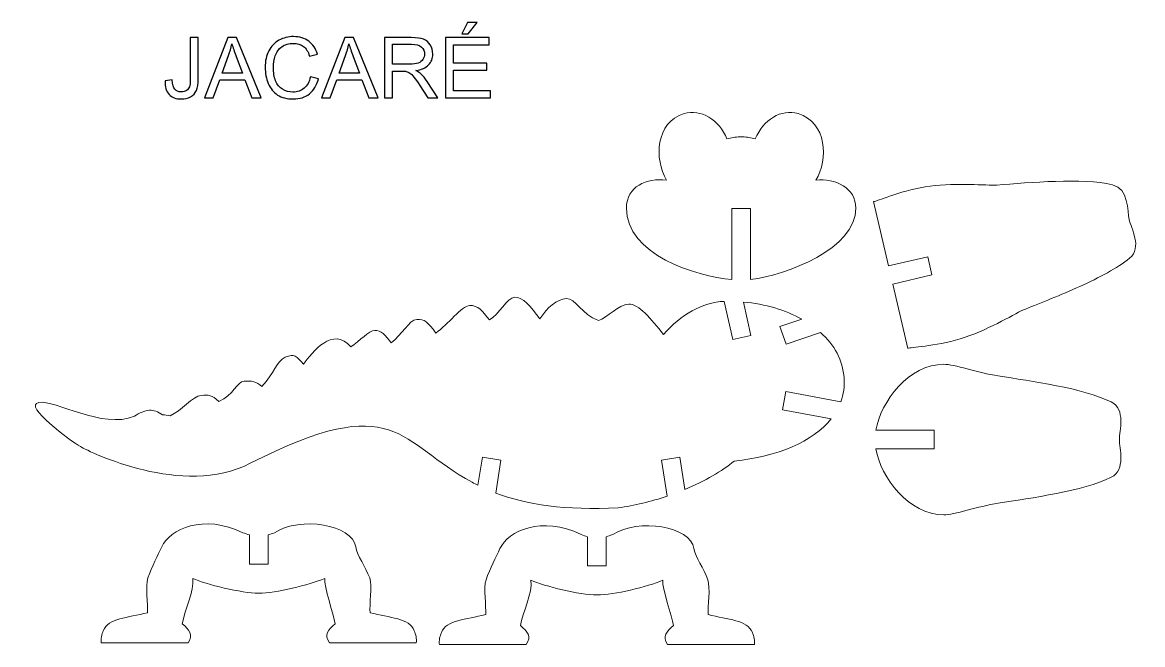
# Model space of a CAD drawing. Header units: centimetres. Extents: x -58 to 82, y -23 to 47.
# Drawn here: x -9.1 to 8.9, y 12.27 to 22.27 of the extents above; entities that cross this region are included whole.
import ezdxf

# ---------------------------------------------------------------- set-up
doc = ezdxf.new("R2010")
doc.units = ezdxf.units.CM
doc.header["$MEASUREMENT"] = 0
doc.layers.add('Camada 1', color=7, linetype='Continuous')

msp = doc.modelspace()

# ---------------------------------------------------------------- linework, layer by layer
at = {"layer": 'Camada 1', "color": 250}
for points, knots in [([(-2.04105, 22.0854), (-2.04105, 22.0854), (-1.95306, 22.2704), (-1.95306, 22.2704), (-1.95306, 22.2704), (-1.95306, 22.2704), (-1.79716, 22.2704), (-1.79716, 22.2704), (-1.79716, 22.2704), (-1.79716, 22.2704), (-1.94246, 22.0854), (-1.94246, 22.0854), (-1.94246, 22.0854), (-1.94246, 22.0854), (-2.04105, 22.0854), (-2.04105, 22.0854)], [0, 0, 0, 0, 0.25, 0.25, 0.25, 0.25, 0.5, 0.5, 0.5, 0.5, 0.75, 0.75, 0.75, 0.75, 1, 1, 1, 1]), ([(-6.81128, 21.33184), (-6.81128, 21.33184), (-6.69554, 21.34763), (-6.69554, 21.34763), (-6.69554, 21.34763), (-6.6926, 21.27363), (-6.67862, 21.22286), (-6.65402, 21.19556), (-6.65402, 21.19556), (-6.62921, 21.16826), (-6.59514, 21.15473), (-6.55159, 21.15473), (-6.55159, 21.15473), (-6.51933, 21.15473), (-6.49158, 21.16195), (-6.46834, 21.17684), (-6.46834, 21.17684), (-6.44488, 21.1915), (-6.42886, 21.21158), (-6.42006, 21.23685), (-6.42006, 21.23685), (-6.41126, 21.26235), (-6.40675, 21.30273), (-6.40675, 21.35823), (-6.40675, 21.35823), (-6.40675, 21.35823), (-6.40675, 22.02583), (-6.40675, 22.02583), (-6.40675, 22.02583), (-6.40675, 22.02583), (-6.2786, 22.02583), (-6.2786, 22.02583), (-6.2786, 22.02583), (-6.2786, 22.02583), (-6.2786, 21.36545), (-6.2786, 21.36545), (-6.2786, 21.36545), (-6.2786, 21.28446), (-6.2883, 21.22151), (-6.30793, 21.17706), (-6.30793, 21.17706), (-6.32756, 21.13262), (-6.35869, 21.09877), (-6.40111, 21.07531), (-6.40111, 21.07531), (-6.44375, 21.05207), (-6.49361, 21.04034), (-6.55092, 21.04034), (-6.55092, 21.04034), (-6.63597, 21.04034), (-6.70095, 21.06471), (-6.7463, 21.11367), (-6.7463, 21.11367), (-6.79142, 21.16262), (-6.81308, 21.23527), (-6.81128, 21.33184)], [0, 0, 0, 0, 0.07142857, 0.07142857, 0.07142857, 0.07142857, 0.14285714, 0.14285714, 0.14285714, 0.14285714, 0.21428571, 0.21428571, 0.21428571, 0.21428571, 0.28571429, 0.28571429, 0.28571429, 0.28571429, 0.35714286, 0.35714286, 0.35714286, 0.35714286, 0.42857143, 0.42857143, 0.42857143, 0.42857143, 0.5, 0.5, 0.5, 0.5, 0.57142857, 0.57142857, 0.57142857, 0.57142857, 0.64285714, 0.64285714, 0.64285714, 0.64285714, 0.71428571, 0.71428571, 0.71428571, 0.71428571, 0.78571429, 0.78571429, 0.78571429, 0.78571429, 0.85714286, 0.85714286, 0.85714286, 0.85714286, 0.92857143, 0.92857143, 0.92857143, 0.92857143, 1, 1, 1, 1]), ([(-6.17549, 21.05681), (-6.17549, 21.05681), (-5.80322, 22.02583), (-5.80322, 22.02583), (-5.80322, 22.02583), (-5.80322, 22.02583), (-5.66515, 22.02583), (-5.66515, 22.02583), (-5.66515, 22.02583), (-5.66515, 22.02583), (-5.26851, 21.05681), (-5.26851, 21.05681), (-5.26851, 21.05681), (-5.26851, 21.05681), (-5.41471, 21.05681), (-5.41471, 21.05681), (-5.41471, 21.05681), (-5.41471, 21.05681), (-5.52775, 21.35034), (-5.52775, 21.35034), (-5.52775, 21.35034), (-5.52775, 21.35034), (-5.93295, 21.35034), (-5.93295, 21.35034), (-5.93295, 21.35034), (-5.93295, 21.35034), (-6.03922, 21.05681), (-6.03922, 21.05681), (-6.03922, 21.05681), (-6.03922, 21.05681), (-6.17549, 21.05681), (-6.17549, 21.05681)], [0, 0, 0, 0, 0.125, 0.125, 0.125, 0.125, 0.25, 0.25, 0.25, 0.25, 0.375, 0.375, 0.375, 0.375, 0.5, 0.5, 0.5, 0.5, 0.625, 0.625, 0.625, 0.625, 0.75, 0.75, 0.75, 0.75, 0.875, 0.875, 0.875, 0.875, 1, 1, 1, 1]), ([(-4.47479, 21.39659), (-4.47479, 21.39659), (-4.34641, 21.3641), (-4.34641, 21.3641), (-4.34641, 21.3641), (-4.37326, 21.25896), (-4.42177, 21.17864), (-4.49149, 21.12314), (-4.49149, 21.12314), (-4.56143, 21.06787), (-4.64671, 21.04034), (-4.74779, 21.04034), (-4.74779, 21.04034), (-4.85225, 21.04034), (-4.93708, 21.06155), (-5.00251, 21.10396), (-5.00251, 21.10396), (-5.06794, 21.14661), (-5.1178, 21.2082), (-5.15187, 21.28874), (-5.15187, 21.28874), (-5.18593, 21.36951), (-5.20308, 21.45615), (-5.20308, 21.54865), (-5.20308, 21.54865), (-5.20308, 21.6495), (-5.1839, 21.7375), (-5.14532, 21.81263), (-5.14532, 21.81263), (-5.10674, 21.88776), (-5.05192, 21.94484), (-4.98062, 21.98387), (-4.98062, 21.98387), (-4.90955, 22.0229), (-4.83126, 22.0423), (-4.74576, 22.0423), (-4.74576, 22.0423), (-4.64874, 22.0423), (-4.56729, 22.01771), (-4.50119, 21.9683), (-4.50119, 21.9683), (-4.43508, 21.91889), (-4.38906, 21.84963), (-4.36311, 21.76006), (-4.36311, 21.76006), (-4.36311, 21.76006), (-4.48923, 21.73028), (-4.48923, 21.73028), (-4.48923, 21.73028), (-4.51179, 21.80089), (-4.54428, 21.85211), (-4.58715, 21.88437), (-4.58715, 21.88437), (-4.62979, 21.91664), (-4.68349, 21.93265), (-4.74846, 21.93265), (-4.74846, 21.93265), (-4.82292, 21.93265), (-4.88496, 21.91483), (-4.93505, 21.87918), (-4.93505, 21.87918), (-4.98513, 21.84331), (-5.02033, 21.79548), (-5.04041, 21.73524), (-5.04041, 21.73524), (-5.06072, 21.67523), (-5.07087, 21.61318), (-5.07087, 21.54933), (-5.07087, 21.54933), (-5.07087, 21.46676), (-5.05891, 21.39501), (-5.035, 21.33342), (-5.035, 21.33342), (-5.01086, 21.27205), (-4.97363, 21.22602), (-4.92286, 21.19556), (-4.92286, 21.19556), (-4.8721, 21.16511), (-4.81728, 21.14999), (-4.75816, 21.14999), (-4.75816, 21.14999), (-4.68642, 21.14999), (-4.62573, 21.17075), (-4.57587, 21.21203), (-4.57587, 21.21203), (-4.52601, 21.25355), (-4.49239, 21.31514), (-4.47479, 21.39659)], [0, 0, 0, 0, 0.04545455, 0.04545455, 0.04545455, 0.04545455, 0.09090909, 0.09090909, 0.09090909, 0.09090909, 0.13636364, 0.13636364, 0.13636364, 0.13636364, 0.18181818, 0.18181818, 0.18181818, 0.18181818, 0.22727273, 0.22727273, 0.22727273, 0.22727273, 0.27272727, 0.27272727, 0.27272727, 0.27272727, 0.31818182, 0.31818182, 0.31818182, 0.31818182, 0.36363636, 0.36363636, 0.36363636, 0.36363636, 0.40909091, 0.40909091, 0.40909091, 0.40909091, 0.45454545, 0.45454545, 0.45454545, 0.45454545, 0.5, 0.5, 0.5, 0.5, 0.54545455, 0.54545455, 0.54545455, 0.54545455, 0.59090909, 0.59090909, 0.59090909, 0.59090909, 0.63636364, 0.63636364, 0.63636364, 0.63636364, 0.68181818, 0.68181818, 0.68181818, 0.68181818, 0.72727273, 0.72727273, 0.72727273, 0.72727273, 0.77272727, 0.77272727, 0.77272727, 0.77272727, 0.81818182, 0.81818182, 0.81818182, 0.81818182, 0.86363636, 0.86363636, 0.86363636, 0.86363636, 0.90909091, 0.90909091, 0.90909091, 0.90909091, 0.95454545, 0.95454545, 0.95454545, 0.95454545, 1, 1, 1, 1]), ([(-4.29497, 21.05681), (-4.29497, 21.05681), (-3.9227, 22.02583), (-3.9227, 22.02583), (-3.9227, 22.02583), (-3.9227, 22.02583), (-3.78463, 22.02583), (-3.78463, 22.02583), (-3.78463, 22.02583), (-3.78463, 22.02583), (-3.38799, 21.05681), (-3.38799, 21.05681), (-3.38799, 21.05681), (-3.38799, 21.05681), (-3.53419, 21.05681), (-3.53419, 21.05681), (-3.53419, 21.05681), (-3.53419, 21.05681), (-3.64723, 21.35034), (-3.64723, 21.35034), (-3.64723, 21.35034), (-3.64723, 21.35034), (-4.05243, 21.35034), (-4.05243, 21.35034), (-4.05243, 21.35034), (-4.05243, 21.35034), (-4.1587, 21.05681), (-4.1587, 21.05681), (-4.1587, 21.05681), (-4.1587, 21.05681), (-4.29497, 21.05681), (-4.29497, 21.05681)], [0, 0, 0, 0, 0.125, 0.125, 0.125, 0.125, 0.25, 0.25, 0.25, 0.25, 0.375, 0.375, 0.375, 0.375, 0.5, 0.5, 0.5, 0.5, 0.625, 0.625, 0.625, 0.625, 0.75, 0.75, 0.75, 0.75, 0.875, 0.875, 0.875, 0.875, 1, 1, 1, 1]), ([(-3.28353, 21.05681), (-3.28353, 21.05681), (-3.28353, 22.02583), (-3.28353, 22.02583), (-3.28353, 22.02583), (-3.28353, 22.02583), (-2.85395, 22.02583), (-2.85395, 22.02583), (-2.85395, 22.02583), (-2.76754, 22.02583), (-2.70189, 22.01703), (-2.65699, 21.99966), (-2.65699, 21.99966), (-2.61209, 21.98229), (-2.57622, 21.95161), (-2.54915, 21.90761), (-2.54915, 21.90761), (-2.5223, 21.86339), (-2.50899, 21.81466), (-2.50899, 21.76141), (-2.50899, 21.76141), (-2.50899, 21.6926), (-2.5311, 21.63484), (-2.57577, 21.58769), (-2.57577, 21.58769), (-2.62022, 21.54053), (-2.68903, 21.51053), (-2.78198, 21.49766), (-2.78198, 21.49766), (-2.74791, 21.48142), (-2.72219, 21.4654), (-2.7046, 21.44938), (-2.7046, 21.44938), (-2.66714, 21.41509), (-2.63172, 21.372), (-2.59811, 21.32056), (-2.59811, 21.32056), (-2.59811, 21.32056), (-2.42957, 21.05681), (-2.42957, 21.05681), (-2.42957, 21.05681), (-2.42957, 21.05681), (-2.59089, 21.05681), (-2.59089, 21.05681), (-2.59089, 21.05681), (-2.59089, 21.05681), (-2.71904, 21.25851), (-2.71904, 21.25851), (-2.71904, 21.25851), (-2.75649, 21.31649), (-2.7874, 21.36117), (-2.81176, 21.39185), (-2.81176, 21.39185), (-2.83591, 21.42276), (-2.85756, 21.44442), (-2.87674, 21.4566), (-2.87674, 21.4566), (-2.89592, 21.46901), (-2.91532, 21.47759), (-2.93518, 21.48255), (-2.93518, 21.48255), (-2.94984, 21.48548), (-2.97353, 21.48706), (-3.0067, 21.48706), (-3.0067, 21.48706), (-3.0067, 21.48706), (-3.15538, 21.48706), (-3.15538, 21.48706), (-3.15538, 21.48706), (-3.15538, 21.48706), (-3.15538, 21.05681), (-3.15538, 21.05681), (-3.15538, 21.05681), (-3.15538, 21.05681), (-3.28353, 21.05681), (-3.28353, 21.05681)], [0, 0, 0, 0, 0.05263158, 0.05263158, 0.05263158, 0.05263158, 0.10526316, 0.10526316, 0.10526316, 0.10526316, 0.15789474, 0.15789474, 0.15789474, 0.15789474, 0.21052632, 0.21052632, 0.21052632, 0.21052632, 0.26315789, 0.26315789, 0.26315789, 0.26315789, 0.31578947, 0.31578947, 0.31578947, 0.31578947, 0.36842105, 0.36842105, 0.36842105, 0.36842105, 0.42105263, 0.42105263, 0.42105263, 0.42105263, 0.47368421, 0.47368421, 0.47368421, 0.47368421, 0.52631579, 0.52631579, 0.52631579, 0.52631579, 0.57894737, 0.57894737, 0.57894737, 0.57894737, 0.63157895, 0.63157895, 0.63157895, 0.63157895, 0.68421053, 0.68421053, 0.68421053, 0.68421053, 0.73684211, 0.73684211, 0.73684211, 0.73684211, 0.78947368, 0.78947368, 0.78947368, 0.78947368, 0.84210526, 0.84210526, 0.84210526, 0.84210526, 0.89473684, 0.89473684, 0.89473684, 0.89473684, 0.94736842, 0.94736842, 0.94736842, 0.94736842, 1, 1, 1, 1]), ([(-2.30525, 21.05681), (-2.30525, 21.05681), (-2.30525, 22.02583), (-2.30525, 22.02583), (-2.30525, 22.02583), (-2.30525, 22.02583), (-1.60471, 22.02583), (-1.60471, 22.02583), (-1.60471, 22.02583), (-1.60471, 22.02583), (-1.60471, 21.91145), (-1.60471, 21.91145), (-1.60471, 21.91145), (-1.60471, 21.91145), (-2.1771, 21.91145), (-2.1771, 21.91145), (-2.1771, 21.91145), (-2.1771, 21.91145), (-2.1771, 21.61476), (-2.1771, 21.61476), (-2.1771, 21.61476), (-2.1771, 21.61476), (-1.64104, 21.61476), (-1.64104, 21.61476), (-1.64104, 21.61476), (-1.64104, 21.61476), (-1.64104, 21.50105), (-1.64104, 21.50105), (-1.64104, 21.50105), (-1.64104, 21.50105), (-2.1771, 21.50105), (-2.1771, 21.50105), (-2.1771, 21.50105), (-2.1771, 21.50105), (-2.1771, 21.1712), (-2.1771, 21.1712), (-2.1771, 21.1712), (-2.1771, 21.1712), (-1.58215, 21.1712), (-1.58215, 21.1712), (-1.58215, 21.1712), (-1.58215, 21.1712), (-1.58215, 21.05681), (-1.58215, 21.05681), (-1.58215, 21.05681), (-1.58215, 21.05681), (-2.30525, 21.05681), (-2.30525, 21.05681)], [0, 0, 0, 0, 0.08333333, 0.08333333, 0.08333333, 0.08333333, 0.16666667, 0.16666667, 0.16666667, 0.16666667, 0.25, 0.25, 0.25, 0.25, 0.33333333, 0.33333333, 0.33333333, 0.33333333, 0.41666667, 0.41666667, 0.41666667, 0.41666667, 0.5, 0.5, 0.5, 0.5, 0.58333333, 0.58333333, 0.58333333, 0.58333333, 0.66666667, 0.66666667, 0.66666667, 0.66666667, 0.75, 0.75, 0.75, 0.75, 0.83333333, 0.83333333, 0.83333333, 0.83333333, 0.91666667, 0.91666667, 0.91666667, 0.91666667, 1, 1, 1, 1]), ([(-5.89595, 21.4548), (-5.89595, 21.4548), (-5.56723, 21.4548), (-5.56723, 21.4548), (-5.56723, 21.4548), (-5.56723, 21.4548), (-5.66853, 21.72306), (-5.66853, 21.72306), (-5.66853, 21.72306), (-5.69921, 21.8045), (-5.72223, 21.87151), (-5.73712, 21.92408), (-5.73712, 21.92408), (-5.74953, 21.86181), (-5.7669, 21.80022), (-5.78946, 21.73885), (-5.78946, 21.73885), (-5.78946, 21.73885), (-5.89595, 21.4548), (-5.89595, 21.4548)], [0, 0, 0, 0, 0.2, 0.2, 0.2, 0.2, 0.4, 0.4, 0.4, 0.4, 0.6, 0.6, 0.6, 0.6, 0.8, 0.8, 0.8, 0.8, 1, 1, 1, 1]), ([(-4.01543, 21.4548), (-4.01543, 21.4548), (-3.68671, 21.4548), (-3.68671, 21.4548), (-3.68671, 21.4548), (-3.68671, 21.4548), (-3.78801, 21.72306), (-3.78801, 21.72306), (-3.78801, 21.72306), (-3.81869, 21.8045), (-3.84171, 21.87151), (-3.8566, 21.92408), (-3.8566, 21.92408), (-3.86901, 21.86181), (-3.88638, 21.80022), (-3.90894, 21.73885), (-3.90894, 21.73885), (-3.90894, 21.73885), (-4.01543, 21.4548), (-4.01543, 21.4548)], [0, 0, 0, 0, 0.2, 0.2, 0.2, 0.2, 0.4, 0.4, 0.4, 0.4, 0.6, 0.6, 0.6, 0.6, 0.8, 0.8, 0.8, 0.8, 1, 1, 1, 1]), ([(-3.15538, 21.59806), (-3.15538, 21.59806), (-2.87968, 21.59806), (-2.87968, 21.59806), (-2.87968, 21.59806), (-2.82124, 21.59806), (-2.77521, 21.60416), (-2.74227, 21.61634), (-2.74227, 21.61634), (-2.70911, 21.62852), (-2.68407, 21.64793), (-2.66692, 21.67455), (-2.66692, 21.67455), (-2.64977, 21.70117), (-2.6412, 21.73005), (-2.6412, 21.76141), (-2.6412, 21.76141), (-2.6412, 21.80721), (-2.65767, 21.84489), (-2.69106, 21.87444), (-2.69106, 21.87444), (-2.72423, 21.904), (-2.77679, 21.91867), (-2.84877, 21.91867), (-2.84877, 21.91867), (-2.84877, 21.91867), (-3.15538, 21.91867), (-3.15538, 21.91867), (-3.15538, 21.91867), (-3.15538, 21.91867), (-3.15538, 21.59806), (-3.15538, 21.59806)], [0, 0, 0, 0, 0.125, 0.125, 0.125, 0.125, 0.25, 0.25, 0.25, 0.25, 0.375, 0.375, 0.375, 0.375, 0.5, 0.5, 0.5, 0.5, 0.625, 0.625, 0.625, 0.625, 0.75, 0.75, 0.75, 0.75, 0.875, 0.875, 0.875, 0.875, 1, 1, 1, 1])]:
    msp.add_open_spline(points, degree=3, knots=knots, dxfattribs=at)
at = {"layer": 'Camada 1', "color": 250, "lineweight": 20}
for points, knots in [([(1.53068, 20.80583), (1.79865, 20.88661), (2.09442, 20.70705), (2.21886, 20.39963), (2.21886, 20.39963), (2.28467, 20.41982), (2.35478, 20.43073), (2.42754, 20.43073), (2.42754, 20.43073), (2.4339, 20.43073), (2.44022, 20.43065), (2.44654, 20.43049), (2.44654, 20.43049), (2.45285, 20.43065), (2.45919, 20.43073), (2.46555, 20.43073), (2.46555, 20.43073), (2.53831, 20.43073), (2.60842, 20.41982), (2.67423, 20.39963), (2.67423, 20.39963), (2.79867, 20.70705), (3.09444, 20.88658), (3.36241, 20.80583), (3.36241, 20.80583), (3.8226, 20.66712), (3.85546, 20.06945), (3.64506, 19.73449), (3.64506, 19.73449), (3.95744, 19.77762), (4.29102, 19.60675), (4.29031, 19.28824), (4.29031, 19.28824), (4.28886, 18.63285), (3.18537, 18.2123), (2.59654, 18.14142), (2.59654, 18.14142), (2.59654, 18.14142), (2.59654, 19.28059), (2.59654, 19.28059), (2.59654, 19.28059), (2.59654, 19.28059), (2.29654, 19.28059), (2.29654, 19.28059), (2.29654, 19.28059), (2.29654, 19.28059), (2.29654, 18.13782), (2.29654, 18.13782), (2.29654, 18.13782), (1.71937, 18.19063), (0.59985, 18.54272), (0.60278, 19.28824), (0.60278, 19.28824), (0.60414, 19.63356), (0.92669, 19.77762), (1.24803, 19.73449), (1.24803, 19.73449), (1.0466, 20.07842), (1.07048, 20.66714), (1.53068, 20.80583)], [0, 0, 0, 0, 0.06666667, 0.06666667, 0.06666667, 0.06666667, 0.13333333, 0.13333333, 0.13333333, 0.13333333, 0.2, 0.2, 0.2, 0.2, 0.26666667, 0.26666667, 0.26666667, 0.26666667, 0.33333333, 0.33333333, 0.33333333, 0.33333333, 0.4, 0.4, 0.4, 0.4, 0.46666667, 0.46666667, 0.46666667, 0.46666667, 0.53333333, 0.53333333, 0.53333333, 0.53333333, 0.6, 0.6, 0.6, 0.6, 0.66666667, 0.66666667, 0.66666667, 0.66666667, 0.73333333, 0.73333333, 0.73333333, 0.73333333, 0.8, 0.8, 0.8, 0.8, 0.86666667, 0.86666667, 0.86666667, 0.86666667, 0.93333333, 0.93333333, 0.93333333, 0.93333333, 1, 1, 1, 1]), ([(4.59081, 19.39582), (4.66511, 19.41305), (5.0507, 19.58006), (5.48263, 19.63849), (5.48263, 19.63849), (5.91455, 19.69691), (6.39286, 19.64671), (6.55312, 19.6582), (6.55312, 19.6582), (7.08508, 19.69633), (7.92627, 19.77602), (8.41599, 19.66221), (8.41599, 19.66221), (8.67776, 19.60129), (8.65065, 19.23539), (8.68157, 19.10224), (8.68157, 19.10224), (8.71249, 18.96904), (8.89789, 18.65248), (8.68965, 18.48255), (8.68965, 18.48255), (8.49489, 18.32366), (8.19989, 18.16952), (7.89179, 18.03009), (7.89179, 18.03009), (7.58368, 17.89067), (7.26246, 17.76596), (7.01526, 17.66596), (7.01526, 17.66596), (6.86629, 17.60571), (6.45895, 17.35006), (6.04543, 17.21235), (6.04543, 17.21235), (5.63192, 17.07463), (5.2122, 17.0548), (5.13789, 17.03756), (5.13789, 17.03756), (5.13535, 17.03697), (5.13279, 17.03643), (5.13023, 17.03589), (5.13023, 17.03589), (5.12768, 17.03536), (5.1251, 17.03482), (5.12255, 17.03428), (5.12255, 17.03428), (5.12255, 17.03428), (4.88297, 18.06698), (4.88297, 18.06698), (4.88297, 18.06698), (4.88297, 18.06698), (5.51345, 18.21325), (5.51345, 18.21325), (5.51345, 18.21325), (5.51345, 18.21325), (5.44565, 18.50549), (5.44565, 18.50549), (5.44565, 18.50549), (5.44565, 18.50549), (4.81517, 18.35922), (4.81517, 18.35922), (4.81517, 18.35922), (4.81517, 18.35922), (4.57557, 19.39202), (4.57557, 19.39202), (4.57557, 19.39202), (4.5781, 19.39266), (4.58064, 19.39332), (4.58318, 19.39396), (4.58318, 19.39396), (4.58571, 19.3946), (4.58826, 19.39522), (4.59081, 19.39582)], [0, 0, 0, 0, 0.05555556, 0.05555556, 0.05555556, 0.05555556, 0.11111111, 0.11111111, 0.11111111, 0.11111111, 0.16666667, 0.16666667, 0.16666667, 0.16666667, 0.22222222, 0.22222222, 0.22222222, 0.22222222, 0.27777778, 0.27777778, 0.27777778, 0.27777778, 0.33333333, 0.33333333, 0.33333333, 0.33333333, 0.38888889, 0.38888889, 0.38888889, 0.38888889, 0.44444444, 0.44444444, 0.44444444, 0.44444444, 0.5, 0.5, 0.5, 0.5, 0.55555556, 0.55555556, 0.55555556, 0.55555556, 0.61111111, 0.61111111, 0.61111111, 0.61111111, 0.66666667, 0.66666667, 0.66666667, 0.66666667, 0.72222222, 0.72222222, 0.72222222, 0.72222222, 0.77777778, 0.77777778, 0.77777778, 0.77777778, 0.83333333, 0.83333333, 0.83333333, 0.83333333, 0.88888889, 0.88888889, 0.88888889, 0.88888889, 0.94444444, 0.94444444, 0.94444444, 0.94444444, 1, 1, 1, 1]), ([(1.19922, 17.25718), (1.47665, 17.57575), (1.82259, 17.77248), (2.17409, 17.78932), (2.17409, 17.78932), (2.17409, 17.78932), (2.31148, 17.17453), (2.31148, 17.17453), (2.31148, 17.17453), (2.31148, 17.17453), (2.60424, 17.23998), (2.60424, 17.23998), (2.60424, 17.23998), (2.60424, 17.23998), (2.48395, 17.77827), (2.48395, 17.77827), (2.48395, 17.77827), (2.83667, 17.74583), (3.15787, 17.64934), (3.41964, 17.50359), (3.41964, 17.50359), (3.41964, 17.50359), (3.07062, 17.38359), (3.07062, 17.38359), (3.07062, 17.38359), (3.07062, 17.38359), (3.16817, 17.09991), (3.16817, 17.09991), (3.16817, 17.09991), (3.16817, 17.09991), (3.72128, 17.29008), (3.72128, 17.29008), (3.72128, 17.29008), (3.94295, 17.09022), (4.08145, 16.84031), (4.10139, 16.55861), (4.10139, 16.55861), (4.11094, 16.42367), (4.09214, 16.29619), (4.04839, 16.17737), (4.04839, 16.17737), (4.04839, 16.17737), (3.16719, 16.34179), (3.16719, 16.34179), (3.16719, 16.34179), (3.16719, 16.34179), (3.11217, 16.04688), (3.11217, 16.04688), (3.11217, 16.04688), (3.11217, 16.04688), (3.89075, 15.90161), (3.89075, 15.90161), (3.89075, 15.90161), (3.59916, 15.53648), (3.03134, 15.29195), (2.33222, 15.22279), (2.33222, 15.22279), (2.14511, 15.06352), (1.86344, 14.90242), (1.54242, 14.76868), (1.54242, 14.76868), (1.54242, 14.76868), (1.46148, 15.28516), (1.46148, 15.28516), (1.46148, 15.28516), (1.46148, 15.28516), (1.1651, 15.23872), (1.1651, 15.23872), (1.1651, 15.23872), (1.1651, 15.23872), (1.25573, 14.66034), (1.25573, 14.66034), (1.25573, 14.66034), (0.99985, 14.57319), (0.73066, 14.50638), (0.47177, 14.47253), (0.47177, 14.47253), (-0.37749, 14.42618), (-1.00657, 14.52474), (-1.49811, 14.70994), (-1.49811, 14.70994), (-1.49811, 14.70994), (-1.41525, 15.23872), (-1.41525, 15.23872), (-1.41525, 15.23872), (-1.41525, 15.23872), (-1.71163, 15.28516), (-1.71163, 15.28516), (-1.71163, 15.28516), (-1.71163, 15.28516), (-1.78239, 14.83359), (-1.78239, 14.83359), (-1.78239, 14.83359), (-1.81385, 14.84922), (-1.84474, 14.86521), (-1.87499, 14.88159), (-1.87499, 14.88159), (-3.05922, 15.52308), (-3.08565, 16.38473), (-5.44258, 15.18683), (-5.44258, 15.18683), (-6.53287, 14.6327), (-8.0124, 15.36628), (-8.1718, 15.45603), (-8.1718, 15.45603), (-8.33119, 15.54578), (-9.10379, 16.11938), (-8.84169, 16.16469), (-8.84169, 16.16469), (-8.57958, 16.21), (-7.81803, 15.73062), (-7.30446, 15.94319), (-7.30446, 15.94319), (-7.30446, 15.94319), (-7.30431, 15.94325), (-7.30431, 15.94325), (-7.30431, 15.94325), (-7.22404, 15.99735), (-7.13514, 16.03334), (-7.06295, 16.03845), (-7.06295, 16.03845), (-6.99258, 16.04343), (-6.92351, 16.01443), (-6.85274, 15.96808), (-6.85274, 15.96808), (-6.81219, 15.96302), (-6.77018, 15.95661), (-6.72727, 15.94918), (-6.72727, 15.94918), (-6.56137, 16.02796), (-6.35711, 16.26936), (-6.23274, 16.27816), (-6.23274, 16.27816), (-6.10837, 16.28696), (-6.062, 16.28868), (-5.94782, 16.18094), (-5.94782, 16.18094), (-5.71198, 16.27531), (-5.65757, 16.49904), (-5.53992, 16.50737), (-5.53992, 16.50737), (-5.42228, 16.5157), (-5.33921, 16.50182), (-5.25516, 16.42285), (-5.25516, 16.42285), (-5.04857, 16.63422), (-5.03176, 16.82526), (-4.88092, 16.88983), (-4.88092, 16.88983), (-4.73009, 16.9544), (-4.69737, 16.90643), (-4.5886, 16.77804), (-4.5886, 16.77804), (-4.44566, 16.9729), (-4.11354, 17.39998), (-3.82503, 17.05768), (-3.82503, 17.05768), (-3.67686, 17.15903), (-3.53872, 17.3164), (-3.44153, 17.32328), (-3.44153, 17.32328), (-3.34433, 17.33016), (-3.26952, 17.24183), (-3.17774, 17.12342), (-3.17774, 17.12342), (-3.00476, 17.24796), (-2.89281, 17.48945), (-2.76601, 17.49843), (-2.76601, 17.49843), (-2.6392, 17.5074), (-2.59166, 17.458), (-2.45878, 17.27976), (-2.45878, 17.27976), (-2.2631, 17.42022), (-2.04834, 17.71206), (-1.91536, 17.72148), (-1.91536, 17.72148), (-1.78239, 17.73089), (-1.70868, 17.62961), (-1.59908, 17.49149), (-1.59908, 17.49149), (-1.44079, 17.57314), (-1.32209, 17.84571), (-1.19322, 17.85483), (-1.19322, 17.85483), (-1.0629, 17.86406), (-0.93187, 17.70326), (-0.78886, 17.50866), (-0.78886, 17.50866), (-0.67058, 17.6915), (-0.51653, 17.82206), (-0.3631, 17.83292), (-0.3631, 17.83292), (-0.20966, 17.84378), (-0.12053, 17.57459), (0.15546, 17.47999), (0.15546, 17.47999), (0.29246, 17.53016), (0.47776, 17.73193), (0.63976, 17.7434), (0.63976, 17.7434), (0.80175, 17.75487), (0.99634, 17.50747), (1.19922, 17.25718)], [0, 0, 0, 0, 0.01960784, 0.01960784, 0.01960784, 0.01960784, 0.03921569, 0.03921569, 0.03921569, 0.03921569, 0.05882353, 0.05882353, 0.05882353, 0.05882353, 0.07843137, 0.07843137, 0.07843137, 0.07843137, 0.09803922, 0.09803922, 0.09803922, 0.09803922, 0.11764706, 0.11764706, 0.11764706, 0.11764706, 0.1372549, 0.1372549, 0.1372549, 0.1372549, 0.15686275, 0.15686275, 0.15686275, 0.15686275, 0.17647059, 0.17647059, 0.17647059, 0.17647059, 0.19607843, 0.19607843, 0.19607843, 0.19607843, 0.21568627, 0.21568627, 0.21568627, 0.21568627, 0.23529412, 0.23529412, 0.23529412, 0.23529412, 0.25490196, 0.25490196, 0.25490196, 0.25490196, 0.2745098, 0.2745098, 0.2745098, 0.2745098, 0.29411765, 0.29411765, 0.29411765, 0.29411765, 0.31372549, 0.31372549, 0.31372549, 0.31372549, 0.33333333, 0.33333333, 0.33333333, 0.33333333, 0.35294118, 0.35294118, 0.35294118, 0.35294118, 0.37254902, 0.37254902, 0.37254902, 0.37254902, 0.39215686, 0.39215686, 0.39215686, 0.39215686, 0.41176471, 0.41176471, 0.41176471, 0.41176471, 0.43137255, 0.43137255, 0.43137255, 0.43137255, 0.45098039, 0.45098039, 0.45098039, 0.45098039, 0.47058824, 0.47058824, 0.47058824, 0.47058824, 0.49019608, 0.49019608, 0.49019608, 0.49019608, 0.50980392, 0.50980392, 0.50980392, 0.50980392, 0.52941176, 0.52941176, 0.52941176, 0.52941176, 0.54901961, 0.54901961, 0.54901961, 0.54901961, 0.56862745, 0.56862745, 0.56862745, 0.56862745, 0.58823529, 0.58823529, 0.58823529, 0.58823529, 0.60784314, 0.60784314, 0.60784314, 0.60784314, 0.62745098, 0.62745098, 0.62745098, 0.62745098, 0.64705882, 0.64705882, 0.64705882, 0.64705882, 0.66666667, 0.66666667, 0.66666667, 0.66666667, 0.68627451, 0.68627451, 0.68627451, 0.68627451, 0.70588235, 0.70588235, 0.70588235, 0.70588235, 0.7254902, 0.7254902, 0.7254902, 0.7254902, 0.74509804, 0.74509804, 0.74509804, 0.74509804, 0.76470588, 0.76470588, 0.76470588, 0.76470588, 0.78431373, 0.78431373, 0.78431373, 0.78431373, 0.80392157, 0.80392157, 0.80392157, 0.80392157, 0.82352941, 0.82352941, 0.82352941, 0.82352941, 0.84313725, 0.84313725, 0.84313725, 0.84313725, 0.8627451, 0.8627451, 0.8627451, 0.8627451, 0.88235294, 0.88235294, 0.88235294, 0.88235294, 0.90196078, 0.90196078, 0.90196078, 0.90196078, 0.92156863, 0.92156863, 0.92156863, 0.92156863, 0.94117647, 0.94117647, 0.94117647, 0.94117647, 0.96078431, 0.96078431, 0.96078431, 0.96078431, 0.98039216, 0.98039216, 0.98039216, 0.98039216, 1, 1, 1, 1]), ([(5.70552, 16.77878), (5.85809, 16.77878), (6.25887, 16.64103), (6.57637, 16.59094), (6.57637, 16.59094), (7.1032, 16.50783), (7.94063, 16.39544), (8.39193, 16.17384), (8.39193, 16.17384), (8.63318, 16.05537), (8.52411, 15.70507), (8.52411, 15.56836), (8.52411, 15.56836), (8.52411, 15.43164), (8.63318, 15.08136), (8.39193, 14.96289), (8.39193, 14.96289), (7.94064, 14.74129), (7.10318, 14.62891), (6.57637, 14.54579), (6.57637, 14.54579), (6.25885, 14.49569), (5.85809, 14.35794), (5.70552, 14.35794), (5.70552, 14.35794), (5.13694, 14.35794), (4.69029, 14.9629), (4.61291, 15.41836), (4.61291, 15.41836), (4.61291, 15.41836), (5.54642, 15.41836), (5.54642, 15.41836), (5.54642, 15.41836), (5.54642, 15.41836), (5.54642, 15.71836), (5.54642, 15.71836), (5.54642, 15.71836), (5.54642, 15.71836), (4.61291, 15.71836), (4.61291, 15.71836), (4.61291, 15.71836), (4.69015, 16.17385), (5.13703, 16.77878), (5.70552, 16.77878)], [0, 0, 0, 0, 0.09090909, 0.09090909, 0.09090909, 0.09090909, 0.18181818, 0.18181818, 0.18181818, 0.18181818, 0.27272727, 0.27272727, 0.27272727, 0.27272727, 0.36363636, 0.36363636, 0.36363636, 0.36363636, 0.45454545, 0.45454545, 0.45454545, 0.45454545, 0.54545455, 0.54545455, 0.54545455, 0.54545455, 0.63636364, 0.63636364, 0.63636364, 0.63636364, 0.72727273, 0.72727273, 0.72727273, 0.72727273, 0.81818182, 0.81818182, 0.81818182, 0.81818182, 0.90909091, 0.90909091, 0.90909091, 0.90909091, 1, 1, 1, 1]), ([(-5.56161, 14.07197), (-6.18959, 14.38243), (-6.73903, 14.12844), (-6.86498, 13.84531), (-6.86498, 13.84531), (-6.9227, 13.71556), (-7.02434, 13.52857), (-7.08856, 13.34486), (-7.08856, 13.34486), (-7.13293, 13.21791), (-7.08276, 12.91504), (-7.094, 12.78606), (-7.094, 12.78606), (-7.41244, 12.70497), (-7.72572, 12.70061), (-7.8044, 12.49722), (-7.8044, 12.49722), (-7.82773, 12.43691), (-7.84939, 12.36833), (-7.8367, 12.30377), (-7.8367, 12.30377), (-7.8367, 12.30377), (-6.44127, 12.30377), (-6.44127, 12.30377), (-6.44127, 12.30377), (-6.3507, 12.43972), (-6.42632, 12.50876), (-6.53384, 12.6105), (-6.53384, 12.6105), (-6.50422, 12.80864), (-6.33747, 13.14016), (-6.36558, 13.33642), (-6.36558, 13.33642), (-6.15149, 13.24156), (-5.58412, 13.10057), (-5.30587, 13.10057), (-5.30587, 13.10057), (-5.02762, 13.10057), (-4.49665, 13.23428), (-4.24616, 13.33642), (-4.24616, 13.33642), (-4.26339, 13.21619), (-4.09921, 12.75298), (-4.0779, 12.6105), (-4.0779, 12.6105), (-4.18542, 12.50876), (-4.26104, 12.43972), (-4.17047, 12.30377), (-4.17047, 12.30377), (-4.17047, 12.30377), (-2.77504, 12.30377), (-2.77504, 12.30377), (-2.77504, 12.30377), (-2.76235, 12.36833), (-2.78401, 12.43691), (-2.80734, 12.49722), (-2.80734, 12.49722), (-2.88602, 12.70061), (-3.1993, 12.70497), (-3.51774, 12.78606), (-3.51774, 12.78606), (-3.52898, 12.91504), (-3.47861, 13.21767), (-3.52318, 13.34486), (-3.52318, 13.34486), (-3.58764, 13.52877), (-3.72624, 13.70479), (-3.74676, 13.84531), (-3.74676, 13.84531), (-3.79948, 14.20627), (-4.64083, 14.34135), (-5.05013, 14.07197), (-5.05013, 14.07197), (-5.09529, 14.05532), (-5.12114, 14.0471), (-5.15587, 14.03668), (-5.15587, 14.03668), (-5.15587, 14.03668), (-5.15587, 13.56929), (-5.15587, 13.56929), (-5.15587, 13.56929), (-5.15587, 13.56929), (-5.45587, 13.56929), (-5.45587, 13.56929), (-5.45587, 13.56929), (-5.45587, 13.56929), (-5.45587, 14.03666), (-5.45587, 14.03666), (-5.45587, 14.03666), (-5.49061, 14.04708), (-5.52586, 14.05879), (-5.56161, 14.07197)], [0, 0, 0, 0, 0.04347826, 0.04347826, 0.04347826, 0.04347826, 0.08695652, 0.08695652, 0.08695652, 0.08695652, 0.13043478, 0.13043478, 0.13043478, 0.13043478, 0.17391304, 0.17391304, 0.17391304, 0.17391304, 0.2173913, 0.2173913, 0.2173913, 0.2173913, 0.26086957, 0.26086957, 0.26086957, 0.26086957, 0.30434783, 0.30434783, 0.30434783, 0.30434783, 0.34782609, 0.34782609, 0.34782609, 0.34782609, 0.39130435, 0.39130435, 0.39130435, 0.39130435, 0.43478261, 0.43478261, 0.43478261, 0.43478261, 0.47826087, 0.47826087, 0.47826087, 0.47826087, 0.52173913, 0.52173913, 0.52173913, 0.52173913, 0.56521739, 0.56521739, 0.56521739, 0.56521739, 0.60869565, 0.60869565, 0.60869565, 0.60869565, 0.65217391, 0.65217391, 0.65217391, 0.65217391, 0.69565217, 0.69565217, 0.69565217, 0.69565217, 0.73913043, 0.73913043, 0.73913043, 0.73913043, 0.7826087, 0.7826087, 0.7826087, 0.7826087, 0.82608696, 0.82608696, 0.82608696, 0.82608696, 0.86956522, 0.86956522, 0.86956522, 0.86956522, 0.91304348, 0.91304348, 0.91304348, 0.91304348, 0.95652174, 0.95652174, 0.95652174, 0.95652174, 1, 1, 1, 1]), ([(-0.1266, 14.04308), (-0.75458, 14.35354), (-1.30402, 14.09955), (-1.42997, 13.81642), (-1.42997, 13.81642), (-1.48769, 13.68667), (-1.58933, 13.49968), (-1.65355, 13.31597), (-1.65355, 13.31597), (-1.69792, 13.18902), (-1.64775, 12.88615), (-1.65899, 12.75717), (-1.65899, 12.75717), (-1.97743, 12.67608), (-2.29071, 12.67172), (-2.36939, 12.46833), (-2.36939, 12.46833), (-2.39272, 12.40802), (-2.41438, 12.33944), (-2.40169, 12.27488), (-2.40169, 12.27488), (-2.40169, 12.27488), (-1.00626, 12.27488), (-1.00626, 12.27488), (-1.00626, 12.27488), (-0.91569, 12.41083), (-0.99131, 12.47987), (-1.09883, 12.58161), (-1.09883, 12.58161), (-1.06921, 12.77975), (-0.90246, 13.11127), (-0.93057, 13.30753), (-0.93057, 13.30753), (-0.71648, 13.21267), (-0.14911, 13.07168), (0.12914, 13.07168), (0.12914, 13.07168), (0.40739, 13.07168), (0.93836, 13.20539), (1.18885, 13.30753), (1.18885, 13.30753), (1.17162, 13.1873), (1.3358, 12.72409), (1.35711, 12.58161), (1.35711, 12.58161), (1.24959, 12.47987), (1.17397, 12.41083), (1.26454, 12.27488), (1.26454, 12.27488), (1.26454, 12.27488), (2.65997, 12.27488), (2.65997, 12.27488), (2.65997, 12.27488), (2.67266, 12.33944), (2.651, 12.40802), (2.62767, 12.46833), (2.62767, 12.46833), (2.54899, 12.67172), (2.23571, 12.67608), (1.91727, 12.75717), (1.91727, 12.75717), (1.90603, 12.88615), (1.9564, 13.18878), (1.91183, 13.31597), (1.91183, 13.31597), (1.84737, 13.49988), (1.70877, 13.6759), (1.68825, 13.81642), (1.68825, 13.81642), (1.63553, 14.17738), (0.79418, 14.31246), (0.38488, 14.04308), (0.38488, 14.04308), (0.33972, 14.02643), (0.31387, 14.01821), (0.27914, 14.00779), (0.27914, 14.00779), (0.27914, 14.00779), (0.27914, 13.5404), (0.27914, 13.5404), (0.27914, 13.5404), (0.27914, 13.5404), (-0.02086, 13.5404), (-0.02086, 13.5404), (-0.02086, 13.5404), (-0.02086, 13.5404), (-0.02086, 14.00777), (-0.02086, 14.00777), (-0.02086, 14.00777), (-0.0556, 14.01819), (-0.09085, 14.0299), (-0.1266, 14.04308)], [0, 0, 0, 0, 0.04347826, 0.04347826, 0.04347826, 0.04347826, 0.08695652, 0.08695652, 0.08695652, 0.08695652, 0.13043478, 0.13043478, 0.13043478, 0.13043478, 0.17391304, 0.17391304, 0.17391304, 0.17391304, 0.2173913, 0.2173913, 0.2173913, 0.2173913, 0.26086957, 0.26086957, 0.26086957, 0.26086957, 0.30434783, 0.30434783, 0.30434783, 0.30434783, 0.34782609, 0.34782609, 0.34782609, 0.34782609, 0.39130435, 0.39130435, 0.39130435, 0.39130435, 0.43478261, 0.43478261, 0.43478261, 0.43478261, 0.47826087, 0.47826087, 0.47826087, 0.47826087, 0.52173913, 0.52173913, 0.52173913, 0.52173913, 0.56521739, 0.56521739, 0.56521739, 0.56521739, 0.60869565, 0.60869565, 0.60869565, 0.60869565, 0.65217391, 0.65217391, 0.65217391, 0.65217391, 0.69565217, 0.69565217, 0.69565217, 0.69565217, 0.73913043, 0.73913043, 0.73913043, 0.73913043, 0.7826087, 0.7826087, 0.7826087, 0.7826087, 0.82608696, 0.82608696, 0.82608696, 0.82608696, 0.86956522, 0.86956522, 0.86956522, 0.86956522, 0.91304348, 0.91304348, 0.91304348, 0.91304348, 0.95652174, 0.95652174, 0.95652174, 0.95652174, 1, 1, 1, 1])]:
    msp.add_open_spline(points, degree=3, knots=knots, dxfattribs=at)

doc.saveas('drawing.dxf')
